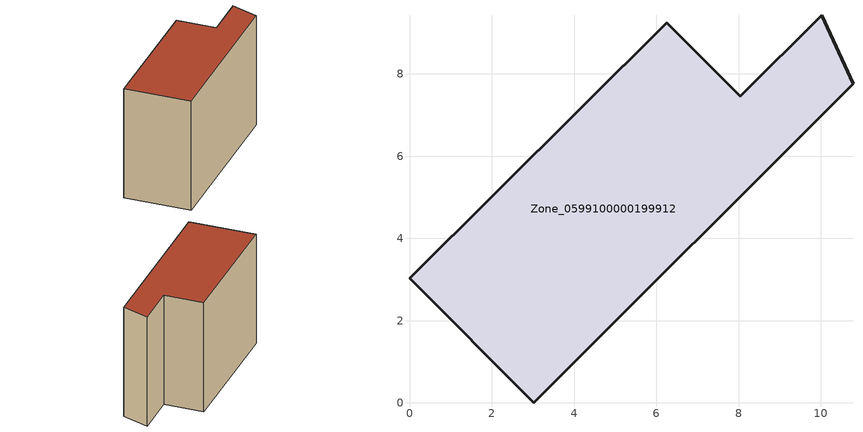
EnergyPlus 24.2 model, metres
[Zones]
Zone_0599100000199912
 floor ground (C_G): 10.78,7.76 3.02,0 0,3.03 6.26,9.24 8.04,7.45 10.03,9.43 z0
 wall outside (C_F): 10.78,7.76 10.03,9.43 8.04,7.45 6.26,9.24 0,3.03 3.02,0 10.78,7.76 z0:7.38
 roof outside (C_R): 3.02,0 10.78,7.76 10.03,9.43 8.04,7.45 6.26,9.24 0,3.03 z7.38
[BUILDING]
Pand.0599100000199912: North Axis=0; Terrain=City; Loads Convergence Tolerance Value=0.04; Temperature Convergence Tolerance Value=0.4; Solar Distribution=FullExterior; Maximum Number of Warmup Days=25; Minimum Number of Warmup Days=1
[Site:Location]
Rotterdam.The.Hague.AP_ZH_NLD Design_Conditions: Latitude=51.96; Longitude=4.45; Time Zone=1; Elevation=-4.5
[SITE:GROUNDTEMPERATURE:BUILDINGSURFACE]
18, 18, 18, 18, 18, 18, 18, 18, 18, 18, 18, 18
[MATERIAL] Thermal Absorptance=0.9; Solar Absorptance=0.7; Visible Absorptance=0.7
Name | Roughness | Thickness | Conductivity | Density | Specific Heat
G.TI.1946 | MediumSmooth | 0.15 | 1 | 540 | 1210
F.TI.1946 | Rough | 0.3 | 0.857143 | 1920 | 840
R.TI.1946 | MediumRough | 0.2 | 0.1 | 1500 | 1000
[CONSTRUCTION]
C_G: G.TI.1946
C_F: F.TI.1946
C_R: R.TI.1946
[ZONE]
Zone_0599100000199912: Type=1; Multiplier=1; Ceiling Height=Autocalculate; Volume=Autocalculate; Floor Area=autocalculate; Part of Total Floor Area=Yes
[ZONEINFILTRATION:DESIGNFLOWRATE]
Infil_Zone_0599100000199912: Zone or ZoneList or Space or SpaceList=Zone_0599100000199912; Schedule=AlwaysOn; Design Flow Rate Calculation Method=Flow/Area; Flow Rate per Floor Area=0.003; Constant Term Coefficient=1; Temperature Term Coefficient=0; Velocity Term Coefficient=0; Velocity Squared Term Coefficient=0
[HVACTEMPLATE:ZONE:IDEALLOADSAIRSYSTEM]
Zone_0599100000199912: Maximum Heating Supply Air Temperature=50; Minimum Cooling Supply Air Temperature=13; Maximum Heating Supply Air Humidity Ratio=0.0156; Minimum Cooling Supply Air Humidity Ratio=0.0077; Heating Limit=NoLimit; Cooling Limit=NoLimit; Dehumidification Control Type=ConstantSensibleHeatRatio; Cooling Sensible Heat Ratio=0.7; Dehumidification Setpoint=60; Humidification Control Type=None; Humidification Setpoint=30; Outdoor Air Method=None; Outdoor Air Flow Rate per Person=0.00944; Outdoor Air Flow Rate per Zone Floor Area=0; Outdoor Air Flow Rate per Zone=0; Demand Controlled Ventilation Type=None; Outdoor Air Economizer Type=NoEconomizer; Heat Recovery Type=None; Sensible Heat Recovery Effectiveness=0.7; Latent Heat Recovery Effectiveness=0.65
[ZONECONTROL:THERMOSTAT]
ThermostatControl_Zone_0599100000199912: Zone or ZoneList=Zone_0599100000199912; Control Type Schedule=DualSetpointControlType; Control 1=Thermostat_Zone_0599100000199912; Temperature Difference Between Cutout And Setpoint=0
[THERMOSTATSETPOINT:DUALSETPOINT]
Thermostat_Zone_0599100000199912: Heating Setpoint Temperature Schedule=HeatingSetpoint_Zone_0599100000199912; Cooling Setpoint Temperature Schedule=CoolingSetpoint_Zone_0599100000199912
[SCHEDULE:COMPACT]
HeatingSetpoint_Zone_0599100000199912: Through: 12/31, For: AllDays, Until: 24:00, 21
CoolingSetpoint_Zone_0599100000199912: Through: 12/31, For: AllDays, Until: 24:00, 24
DualSetpointControlType: Through: 12/31, For: AllDays, Until: 24:00, 4
AlwaysOn: Through: 12/31, For: AllDays, Until: 24:00, 1
